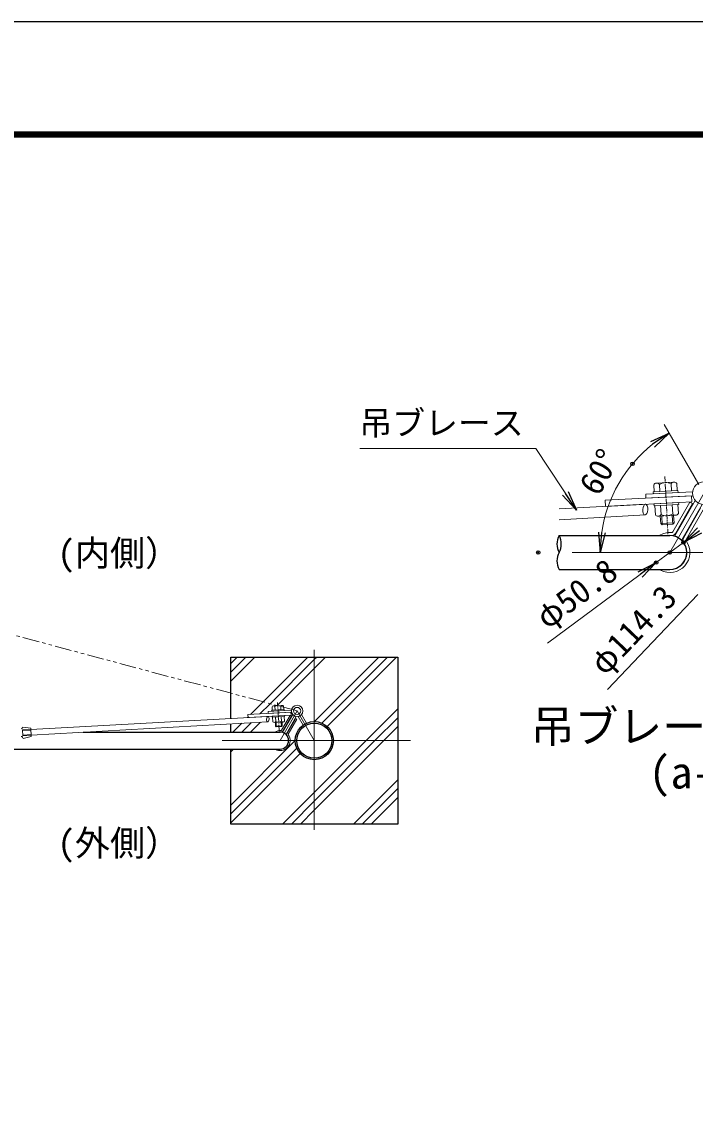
# Model space of a CAD drawing. Units: millimetres, scale not verified. Extents: x -6300 to 6300, y -4455 to 4455.
# Drawn here: x -198 to 1819, y 1215 to 4455 of the extents above; entities that cross this region are included whole.
import ezdxf
from ezdxf.enums import TextEntityAlignment as Align

# ---------------------------------------------------------------- set-up
doc = ezdxf.new("R2010")
doc.units = ezdxf.units.MM
doc.header["$LTSCALE"] = 20
doc.header["$PDMODE"] = 32
doc.header["$PDSIZE"] = 10
for name, pattern in [('USER1', [50.8, 31.75, -6.35, 6.35, -6.35]), ('USER2', [5, 2.5, -0.5, 0.5, -0.5, 0.5, -0.5]), ('USER3', [1.125, 0.75, -0.125, 0.125, -0.125])]:
    doc.linetypes.add(name, pattern=pattern)
for name, color, linetype, lineweight in [('0-0_D-DCR-HCH', 7, 'Continuous', 13), ('0-1_D-STR1', 1, 'Continuous', 25), ('0-2_D-BMK', 2, 'USER1', 13), ('0-3_D-TTL-TXT', 7, 'Continuous', 25), ('0-4_D-STR3', 3, 'Continuous', 13), ('0-5_D-STR4', 7, 'Continuous', 25), ('0-6_D-STR-DIM', 7, 'Continuous', 13), ('0-8_Defpoints', 8, 'Continuous', 25), ('0-9_D-STR-TXT', 7, 'Continuous', 13), ('0-C_D-TTL', 7, 'Continuous', 25)]:
    doc.layers.add(name, color=color, linetype=linetype, lineweight=lineweight)
doc.layers.add('0-7_0', color=7, linetype='Continuous')
doc.styles.add('ＭＳ ゴシック', font='')
doc.styles.get('ＭＳ ゴシック').set_extended_font_data('MS Gothic')

# ---------------------------------------------------------------- blocks, each defined once
blk = doc.blocks.new('_Open')
at = {"layer": '0-7_0'}
blk.add_line((-20, 3.333), (0, 0), dxfattribs=at)
blk.add_lwpolyline([(-20, -3.333), (0, 0), (-20, 0)], dxfattribs=at)

msp = doc.modelspace()

# ---------------------------------------------------------------- linework, layer by layer
at = {"layer": '0-0_D-DCR-HCH'}
for p, q in [((428.62, 2479.98), (500.42, 2551.78)), ((428.62, 2506.49), (473.91, 2551.78)), ((428.62, 2533.01), (447.39, 2551.78)), ((678.79, 2358.92), (871.65, 2551.78)), ((700.69, 2354.3), (898.17, 2551.78)), ((716.91, 2344), (924.69, 2551.78)), ((478.52, 2370.78), (480.08, 2372.34)), ((550.29, 2389.52), (551.61, 2390.83)), ((434.92, 2327.18), (461.35, 2353.61)), ((461.44, 2327.18), (489.43, 2355.17)), ((487.95, 2327.18), (517.51, 2356.73)), ((428.62, 2108.75), (621.49, 2301.61)), ((428.62, 2082.23), (625.99, 2279.6)), ((428.62, 2267.85), (437.15, 2276.38)), ((428.62, 2055.71), (636.44, 2263.53)), ((795.92, 2051.78), (928.62, 2184.48)), ((822.43, 2051.78), (928.62, 2157.97)), ((848.95, 2051.78), (928.62, 2131.45))]:
    msp.add_line(p, q, dxfattribs=at)
for points in [[(488.05, 2380.31), (525.65, 2417.91), (659.52, 2551.78)], [(515.96, 2381.7), (546.57, 2412.31), (678.62, 2544.36), (686.04, 2551.78)], [(567.19, 2406.42), (567.48, 2406.7), (678.62, 2517.85), (712.55, 2551.78)], [(583.78, 2051.78), (678.62, 2146.61), (833.78, 2301.78), (928.62, 2396.61)], [(610.3, 2051.78), (678.62, 2120.1), (860.3, 2301.78), (928.62, 2370.1)], [(636.82, 2051.78), (678.62, 2093.58), (886.82, 2301.78), (928.62, 2343.58)]]:
    msp.add_lwpolyline(points, dxfattribs=at)
at = {"layer": '0-1_D-STR1'}
for p, q in [((1411.6, 2915.94), (1742.96, 2915.94)), ((1411.6, 2814.34), (1742.96, 2814.34)), ((-13.31, 2327.18), (576.22, 2327.18)), ((-925.78, 2276.38), (576.22, 2276.38))]:
    msp.add_line(p, q, dxfattribs=at)
for radius in [57.15, 52.65]:
    msp.add_circle((678.62, 2301.78), radius, dxfattribs=at)
for centre, radius, start, end in [((1457.49, 2890.54), 52.45, 151.03399, 208.96601), ((1365.72, 2890.54), 52.45, 331.03399, 28.96601), ((1742.96, 2865.14), 50.8, 270, 90), ((1457.49, 2839.74), 52.45, 151.03399, 208.96601), ((576.22, 2301.78), 25.4, 270, 90)]:
    msp.add_arc(centre, radius, start, end, dxfattribs=at)
at = {"layer": '0-2_D-BMK'}
for p, q in [((1947.26, 3220.73), (1742.96, 2865.14)), ((2085.71, 2865.14), (1380.51, 2865.14)), ((678.62, 2034.87), (678.62, 2573.32)), ((627.29, 2390.68), (576.22, 2301.78)), ((627.29, 2390.68), (678.62, 2301.78)), ((966.26, 2301.78), (402.43, 2301.78))]:
    msp.add_line(p, q, dxfattribs=at)
at = {"layer": '0-2_D-BMK', "linetype": 'USER2'}
msp.add_line((627.29, 2390.68), (-1247.29, 2892.97), dxfattribs=at)
at = {"layer": '0-4_D-STR3', "color": 2, "linetype": 'USER3'}
for p, q in [((1728.25, 3092.51), (1737.63, 2918.07)), ((568.87, 2415.47), (573.56, 2328.25))]:
    msp.add_line(p, q, dxfattribs=at)
at = {"layer": '0-4_D-STR3'}
for p, q in [((1671.04, 3039.42), (1810.83, 3047.07)), ((1767.45, 3050.6), (1693.55, 3046.77)), ((1693.86, 3040.78), (1693.55, 3046.77)), ((1694.81, 3067.8), (1695.95, 3046.81)), ((1765.1, 3050.48), (1695.91, 3046.89)), ((1695.95, 3046.81), (1765.05, 3050.56)), ((1703.15, 3073.23), (1755.03, 3076.06)), ((1712.03, 3068.73), (1713.17, 3047.74)), ((1746.7, 3070.62), (1747.84, 3049.63)), ((1763.91, 3071.55), (1765.05, 3050.56)), ((1767.76, 3044.61), (1767.45, 3050.6)), ((1671.04, 3039.42), (1671.69, 3027.44)), ((1671.69, 3027.44), (1811.49, 3035.08)), ((1767.76, 3044.61), (1693.86, 3040.78)), ((1769.44, 3014.91), (1695.53, 3011.07)), ((1767.08, 3014.78), (1697.89, 3011.2)), ((1751.92, 2926.91), (1803.22, 3016.19)), ((1757.98, 2915.38), (1818.85, 3021.33)), ((1769.75, 3008.91), (1769.44, 3014.91)), ((1803.22, 3016.19), (1811.02, 3011.71)), ((1695.84, 3005.08), (1695.53, 3011.07)), ((1769.75, 3008.91), (1695.84, 3005.08)), ((1698.29, 3005.12), (1767.39, 3008.88)), ((1699.76, 2978.14), (1698.29, 3005.12)), ((1716.97, 2979.07), (1715.5, 3006.06)), ((1751.64, 2980.96), (1750.17, 3007.94)), ((1759.72, 2922.42), (1811.02, 3011.71)), ((1768.85, 2981.89), (1767.39, 3008.88)), ((1784, 2908.47), (1835.3, 2997.76)), ((1791.81, 2903.99), (1843.11, 2993.28)), ((1708.63, 2973.64), (1760.52, 2976.46)), ((1714.57, 2973.96), (1715.76, 2952.12)), ((1715.76, 2952.04), (1755.7, 2954.21)), ((1715.76, 2952.04), (1720.32, 2947.95)), ((1718.89, 2974.19), (1720.32, 2948.03)), ((1720.32, 2947.95), (1751.61, 2949.66)), ((1750.19, 2975.9), (1751.61, 2949.74)), ((1755.7, 2954.21), (1751.61, 2949.66)), ((1754.51, 2976.13), (1755.7, 2954.29)), ((1714.82, 2812.14), (1716.08, 2814.34)), ((552.15, 2403.11), (552.72, 2392.61)), ((556.32, 2405.83), (582.26, 2407.24)), ((560.75, 2403.58), (561.32, 2393.08)), ((578.09, 2404.52), (578.66, 2394.02)), ((586.7, 2404.99), (587.27, 2394.49)), ((540.26, 2388.92), (610.16, 2392.74)), ((540.26, 2388.92), (540.59, 2382.93)), ((540.59, 2382.93), (610.48, 2386.75)), ((588.47, 2394.51), (551.52, 2392.6)), ((551.67, 2389.6), (551.52, 2392.6)), ((588.62, 2391.52), (551.67, 2389.6)), ((589.46, 2376.66), (552.51, 2374.75)), ((552.66, 2371.75), (552.51, 2374.75)), ((589.61, 2373.67), (552.66, 2371.75)), ((587.29, 2394.45), (552.7, 2392.66)), ((552.72, 2392.61), (587.27, 2394.49)), ((588.28, 2376.6), (553.69, 2374.81)), ((553.89, 2371.77), (588.43, 2373.65)), ((554.62, 2358.28), (553.89, 2371.77)), ((563.23, 2358.75), (562.49, 2372.24)), ((580.56, 2359.69), (579.83, 2373.18)), ((580.7, 2332.67), (606.35, 2377.31)), ((583.73, 2326.9), (614.17, 2379.87)), ((584.6, 2330.42), (610.25, 2375.07)), ((589.17, 2360.16), (588.43, 2373.65)), ((588.62, 2391.52), (588.47, 2394.51)), ((589.61, 2373.67), (589.46, 2376.66)), ((596.74, 2323.45), (622.39, 2368.09)), ((600.64, 2321.21), (626.29, 2365.85)), ((606.35, 2377.31), (610.25, 2375.07)), ((622.39, 2368.09), (626.29, 2365.85)), ((630.05, 2373.9), (644.85, 2348.27)), ((640.44, 2379.9), (655.24, 2354.27)), ((559.06, 2356.03), (585, 2357.44)), ((562.03, 2356.19), (562.62, 2345.27)), ((562.62, 2345.23), (582.59, 2346.32)), ((562.62, 2345.23), (564.9, 2343.19)), ((564.19, 2356.31), (564.9, 2343.23)), ((564.9, 2343.19), (580.55, 2344.04)), ((579.83, 2357.16), (580.55, 2344.08)), ((582.59, 2346.32), (580.55, 2344.04)), ((582, 2357.28), (582.59, 2346.36)), ((562.15, 2275.28), (562.78, 2276.38))]:
    msp.add_line(p, q, dxfattribs=at)
at = {"layer": '0-4_D-STR3', "color": 4}
for p, q in [((1549.89, 3021.37), (1807.86, 3034.89)), ((1550.83, 3003.32), (1549.89, 3021.37)), ((1550.83, 3003.32), (1808.8, 3017.05)), ((1808.8, 3017.05), (1807.86, 3034.89)), ((1668.73, 3009.8), (1411.6, 2995.47)), ((1670.03, 2977.52), (1411.6, 2963.13)), ((539.11, 2374.11), (-169.87, 2334.6)), ((479.68, 2379.89), (608.67, 2386.65)), ((480.15, 2370.98), (479.68, 2379.89)), ((480.16, 2370.87), (609.14, 2377.74)), ((609.14, 2377.74), (608.67, 2386.65)), ((-170.13, 2339.02), (-195.35, 2341.91)), ((-169.93, 2335.57), (-194.88, 2334.06)), ((-193.79, 2316.1), (-194.88, 2334.06)), ((-169.79, 2333.41), (-194.75, 2331.9)), ((-168.63, 2314.16), (-170.13, 2339.02)), ((539.75, 2357.97), (-168.89, 2318.52)), ((-168.97, 2319.77), (-193.93, 2318.26)), ((-168.84, 2317.61), (-193.79, 2316.1)), ((-168.63, 2314.16), (-193.32, 2308.25))]:
    msp.add_line(p, q, dxfattribs=at)
at = {"layer": '0-4_D-STR3'}
for points in [[(1757.98, 2915.38), (1778.79, 2903.42), (1839.66, 3009.37)], [(583.73, 2326.9), (594.14, 2320.92), (624.57, 2373.9)]]:
    msp.add_lwpolyline(points, dxfattribs=at)
for centre, radius in [((1845.11, 3042.93), 34), ((627.29, 2390.68), 17), ((627.29, 2390.68), 10.6)]:
    msp.add_circle(centre, radius, dxfattribs=at)
for centre, radius, start, end in [((1703.69, 3063.3), 9.95, 33.11156, 153.11156), ((1730.87, 3041.92), 32.77, 61.12438, 125.09874), ((1755.57, 3066.12), 9.95, 33.11156, 153.11156), ((1732.8, 3007.77), 32.77, 241.12438, 305.09874), ((1759.98, 2986.4), 9.95, 213.11156, 333.11156), ((1708.09, 2983.57), 9.95, 213.11156, 333.11156), ((1742.96, 2865.14), 60, 85.07401, 122.14905), ((1742.96, 2865.14), 51, 85.07401, 95.07586), ((1748.45, 2928.9), 13, 265.07401, 330.12099), ((1748.45, 2928.9), 4, 265.07401, 330.12099), ((1742.96, 2865.14), 60, 242.03121, 35.16797), ((1742.96, 2865.14), 51, 264.92414, 35.16797), ((1795.28, 2902), 13, 150.12099, 215.16797), ((1795.28, 2902), 4, 150.12099, 215.16797), ((556.59, 2400.86), 4.98, 33.11156, 153.11156), ((570.18, 2390.17), 16.39, 61.12438, 125.09874), ((582.53, 2402.27), 4.98, 33.11156, 153.11156), ((558.79, 2361), 4.98, 213.11156, 333.11156), ((571.14, 2373.1), 16.39, 241.12438, 305.09874), ((578.97, 2333.66), 2, 265.07401, 330.12099), ((584.73, 2362.41), 4.98, 213.11156, 333.11156), ((576.22, 2301.78), 30, 85.07401, 122.14905), ((576.22, 2301.78), 30, 242.03121, 35.16797), ((576.22, 2301.78), 25.5, 85.07401, 95.07586), ((576.22, 2301.78), 25.5, 264.92414, 35.16797), ((578.97, 2333.66), 6.5, 265.07401, 330.12099), ((602.38, 2320.21), 6.5, 150.12099, 215.16797), ((602.38, 2320.21), 2, 150.12099, 215.16797)]:
    msp.add_arc(centre, radius, start, end, dxfattribs=at)
at = {"layer": '0-4_D-STR3', "color": 4}
for centre, radius, start, end in [((-201.05, 2341.56), 5.71, 307.60542, 3.45762), ((-200.97, 2306.96), 7.75, 9.59668, 78.21059)]:
    msp.add_arc(centre, radius, start, end, dxfattribs=at)
for centre, major_axis in [((1669.57, 2993.54), (1.05, 16.04)), ((539.53, 2365.98), (0.52, 8.02))]:
    msp.add_ellipse(centre, major_axis=major_axis, ratio=0.462058, dxfattribs=at)
at = {"layer": '0-5_D-STR4'}
msp.add_line((428.62, 2327.18), (428.62, 2351.78), dxfattribs=at)
for points in [[(928.62, 2551.78), (928.62, 2051.78), (428.62, 2051.78), (428.62, 2276.38)], [(428.62, 2367.95), (428.62, 2551.78), (928.62, 2551.78)]]:
    msp.add_lwpolyline(points, dxfattribs=at)
at = {"layer": '0-6_D-STR-DIM'}
for p, q in [((1830.11, 3068.91), (1726.21, 3248.86)), ((1783.77, 2895.38), (1702.14, 2834.89)), ((1376.92, 2593.86), (1653.94, 2799.16)), ((1556.03, 2455.11), (1827.35, 2739.11))]:
    msp.add_line(p, q, dxfattribs=at)
msp.add_arc((1947.76, 2865.14), 413.09, 128.32942, 171.67058, dxfattribs=at)
at = {"layer": '0-8_Defpoints'}
for p in [(1631.31, 3130.66), (1783.77, 2895.38), (1348.92, 2865.14), (1348.92, 2865.14), (1742.96, 2865.14), (1702.14, 2834.89)]:
    msp.add_point(p, dxfattribs=at)
at = {"layer": '0-9_D-STR-TXT'}
msp.add_lwpolyline([(815.17, 3176.96), (1341.58, 3176.96), (1462.38, 2993.82)], dxfattribs=at)
at = {"layer": '0-C_D-TTL', "color": 2}
msp.add_lwpolyline([(-6300, 4455), (6300, 4455), (6300, -4455), (-6300, -4455)], close=True, dxfattribs=at)
at = {"layer": '0-C_D-TTL'}
for points in [[(-5895, 4125), (5895, 4125), (5895, -4125), (-5895, -4125)], [(-5891.25, 4121.25), (5891.25, 4121.25), (5891.25, -4121.25), (-5891.25, -4121.25)], [(-5887.5, 4117.5), (5887.5, 4117.5), (5887.5, -4117.5), (-5887.5, -4117.5)], [(-5883.75, 4113.75), (5883.75, 4113.75), (5883.75, -4113.75), (-5883.75, -4113.75)], [(-5880, 4110), (5880, 4110), (5880, -4110), (-5880, -4110)]]:
    msp.add_lwpolyline(points, close=True, dxfattribs=at)

# ---------------------------------------------------------------- block references
at = {"layer": '0-6_D-STR-DIM', "xscale": 3, "yscale": 3}
for p, rotation in [((1741.21, 3222.88), 34.16471), ((1534.67, 2865.14), 265.83529), ((1783.77, 2895.38), 216.54338), ((1702.14, 2834.89), 36.54338)]:
    msp.add_blockref('_Open', p, dxfattribs=dict(at, rotation=rotation))
at = {"layer": '0-9_D-STR-TXT', "xscale": 3, "yscale": 3, "rotation": 303.40877}
msp.add_blockref('_Open', (1463.48, 2992.15), dxfattribs=at)

# ---------------------------------------------------------------- texts
at = {"layer": '0-3_D-TTL-TXT', "style": 'ＭＳ ゴシック'}
for s, height, p in [('(内側）', 76.98, (-90.41, 2801.86)), ('吊ブレース丁番詳細', 96.19, (1326.65, 2267.43)), ('(a-a矢視)', 96.19, (1679.77, 2129.51)), ('(外側）', 76.98, (-90.41, 1933.57))]:
    msp.add_text(s, height=height, dxfattribs=at).set_placement(p, align=Align.BOTTOM_LEFT)
at = {"layer": '0-6_D-STR-DIM', "style": 'ＭＳ ゴシック'}
for s, rotation, p in [('60°', 60, (1548.21, 3019.52)), ('φ50.8', 36.543, (1388.62, 2615.13)), ('φ114.3', 46.308, (1563.97, 2478.07))]:
    msp.add_text(s, height=72.14, rotation=rotation, dxfattribs=at).set_placement(p, align=Align.BOTTOM_LEFT)
at = {"layer": '0-9_D-STR-TXT', "style": 'ＭＳ ゴシック'}
msp.add_text('吊ブレース', height=72.14, dxfattribs=at).set_placement((813.47, 3195.4), align=Align.BOTTOM_LEFT)

doc.saveas('drawing.dxf')
